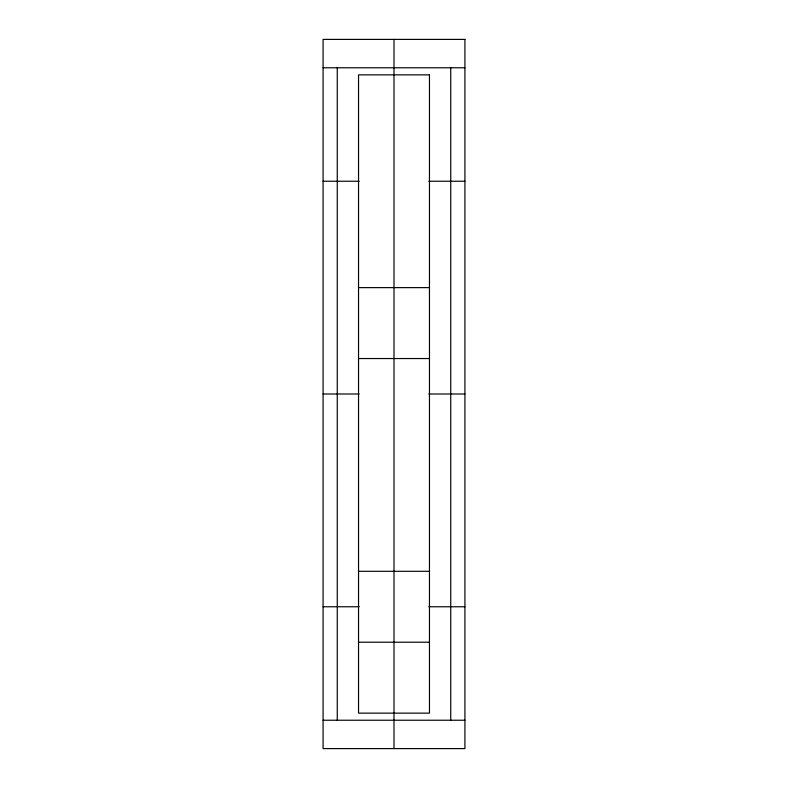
<?xml version="1.0" encoding="UTF-8"?>
<svg xmlns="http://www.w3.org/2000/svg" width="788" height="788" viewBox="0 0 788 788"><rect width="100%" height="100%" fill="white"/><g stroke="black" fill="none" stroke-linecap="round" stroke-linejoin="round"><path stroke-width="1.18" d="M323.08 67.768L464.92 67.768M323.08 181.24L359.229 181.24M428.771 181.24L464.92 181.24M358.54 287.62L429.46 287.62M358.54 358.54L429.46 358.54M323.08 394L359.229 394M428.771 394L464.92 394M358.54 571.3L429.46 571.3M323.08 606.76L359.229 606.76M428.771 606.76L464.92 606.76M358.54 642.22L429.46 642.22M323.08 720.232L464.92 720.232M450.736 67.768L450.736 720.232M394 39.4L394 748.6M337.264 67.768L337.264 720.232M464.92 39.4L323.08 39.4L323.08 748.6L464.92 748.6L464.92 39.4M429.46 74.86L358.54 74.86L358.54 713.14L429.46 713.14L429.46 74.86"/></g></svg>
